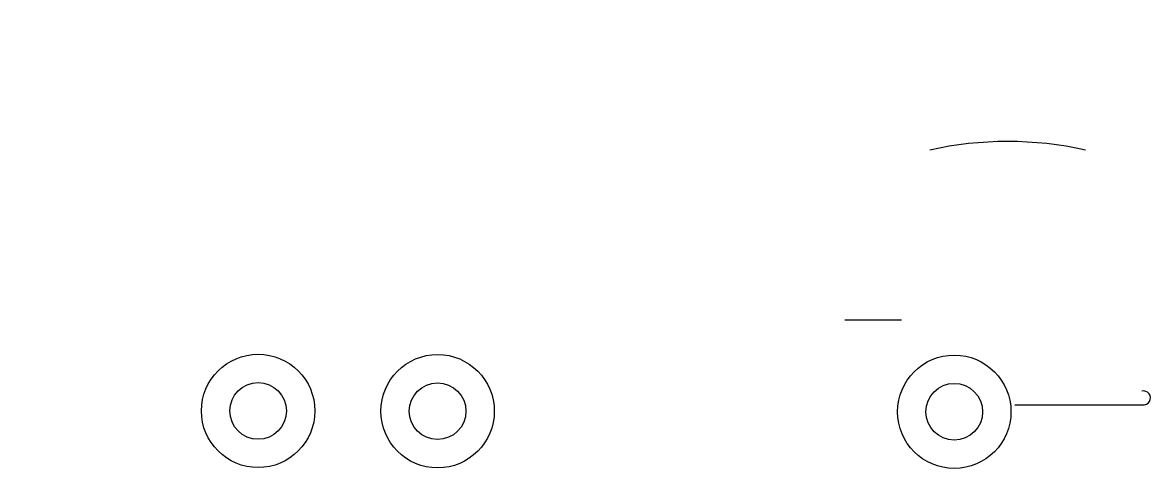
# Model space of a CAD drawing. Header units: millimetres. Extents: x -3059.24 to -3051.28, y 1883.38 to 1886.52.
import ezdxf

# ---------------------------------------------------------------- set-up
doc = ezdxf.new("R2010")
doc.units = ezdxf.units.MM
doc.header["$LTSCALE"] = 10
doc.layers.add('Veículos', color=2, linetype='Continuous')

msp = doc.modelspace()

# ---------------------------------------------------------------- linework, layer by layer
at = {"layer": 'Veículos'}
for p, q in [((-3053.0408, 1884.4248), (-3053.4408, 1884.4248)), ((-3051.3408, 1883.8248), (-3052.2408, 1883.8248))]:
    msp.add_line(p, q, dxfattribs=at)
at = {"layer": 'Veículos', "const_width": 0.000002, "flags": 128}
for points in [[(-3053.4408, 1884.2248), (-3059.2408, 1884.2248), (-3059.2408, 1886.5248), (-3053.4408, 1886.5248), (-3053.4408, 1884.2248)], [(-3051.4408, 1883.9248), (-3051.4408, 1884.8248), (-3051.5408, 1885.0248), (-3051.7408, 1885.6248), (-3052.8408, 1885.6248), (-3053.0408, 1884.4248)], [(-3052.6408, 1885.5248), (-3052.7408, 1884.8248), (-3052.7408, 1884.3248), (-3052.3408, 1884.3248), (-3052.2408, 1884.2248), (-3051.6408, 1884.2248), (-3051.6408, 1884.8248)], [(-3051.6408, 1884.9248), (-3051.8408, 1885.5248), (-3052.5408, 1885.5248), (-3052.5408, 1884.9248), (-3051.6408, 1884.9248)], [(-3051.4408, 1884.4248), (-3051.5408, 1884.4248), (-3051.5408, 1883.9248)], [(-3058.0408, 1883.9248), (-3059.1408, 1883.9248), (-3059.1408, 1884.2248)], [(-3056.7408, 1883.9248), (-3057.1408, 1883.9248)], [(-3053.1408, 1883.9248), (-3055.8408, 1883.9248)], [(-3053.1408, 1883.8248), (-3054.8408, 1883.8248), (-3054.7408, 1883.9248)], [(-3051.3408, 1883.9248), (-3052.2408, 1883.9248)]]:
    msp.add_lwpolyline(points, dxfattribs=at)
at = {"layer": 'Veículos'}
for centre, radius in [((-3057.5788, 1883.7848), 0.4), ((-3056.3128, 1883.7828), 0.4), ((-3052.6678, 1883.7788), 0.4), ((-3057.5788, 1883.7848), 0.2), ((-3056.3128, 1883.7828), 0.2), ((-3052.6678, 1883.7788), 0.2)]:
    msp.add_circle(centre, radius, dxfattribs=at)
for centre, radius, start, end in [((-3052.2908, 1883.1598), 2.526, 77.42568, 102.57925), ((-3051.3328, 1883.8768), 0.049, 260.47998, 104.06462)]:
    msp.add_arc(centre, radius, start, end, dxfattribs=at)

doc.saveas('drawing.dxf')
